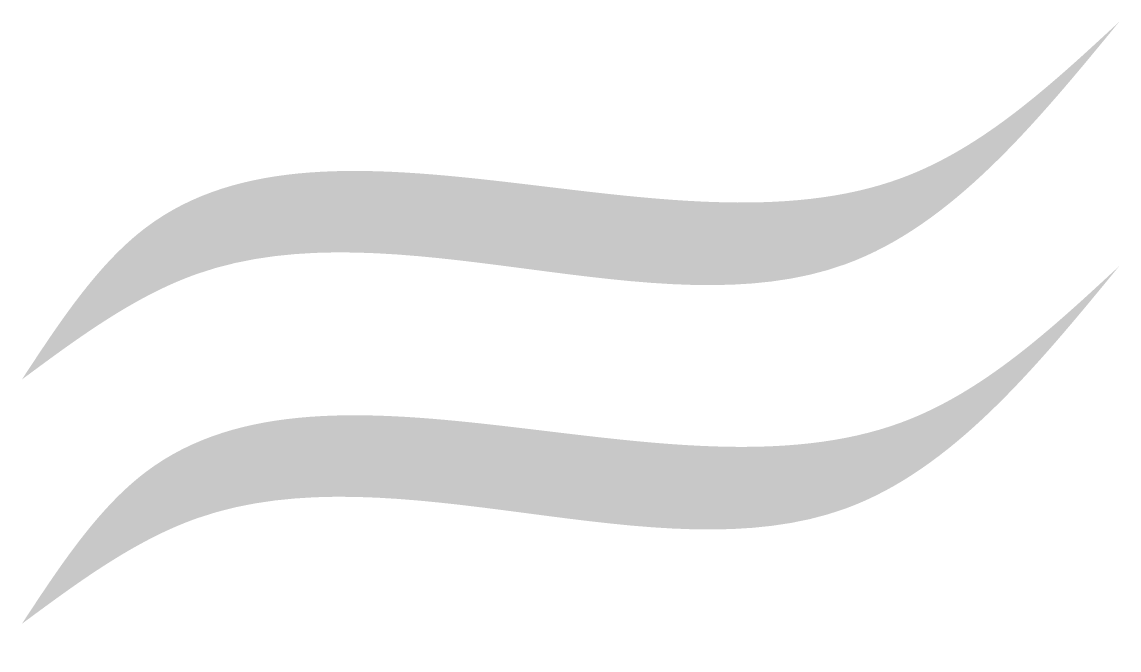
# Model space of a CAD drawing. Header units: millimetres. Extents: x -46397 to 283259, y -8690 to 23983.
# Drawn here: x 238211.852 to 238213.953, y 3537.295 to 3538.497 of the extents above; entities that cross this region are included whole.
import ezdxf

# ---------------------------------------------------------------- set-up
doc = ezdxf.new("R2010")
doc.units = ezdxf.units.MM
doc.layers.add('TEXT', color=7, linetype='Continuous', lineweight=0)

msp = doc.modelspace()

# ---------------------------------------------------------------- hatches: boundary and pattern name
at = {"layer": 'TEXT'}
h = msp.add_hatch(color=256, dxfattribs=at)
h.dxf.hatch_style = 1
edge = h.paths.add_edge_path()
edge.add_spline(control_points=[(238211.8524, 3537.8124), (238211.9607, 3537.8926), (238212.4107, 3538.226), (238213.3496, 3537.7622), (238213.7932, 3538.3021), (238213.953, 3538.4966)], knot_values=[0, 0, 0, 0, 0.315535, 1.31207, 1.873609, 1.873609, 1.873609, 1.873609], degree=3, periodic=0)
edge.add_spline(control_points=[(238213.953, 3538.4966), (238213.823, 3538.3763), (238213.3245, 3537.9149), (238212.2778, 3538.4601), (238211.9249, 3537.9228), (238211.8524, 3537.8124)], knot_values=[0, 0, 0, 0, 0.411397, 1.576501, 1.877595, 1.877595, 1.877595, 1.877595], degree=3, periodic=0)
edge = h.paths.add_edge_path()
edge.add_spline(control_points=[(238211.8524, 3537.3448), (238211.9607, 3537.4249), (238212.4107, 3537.7583), (238213.3496, 3537.2945), (238213.7932, 3537.8344), (238213.953, 3538.029)], knot_values=[0, 0, 0, 0, 0.315535, 1.31207, 1.873609, 1.873609, 1.873609, 1.873609], degree=3, periodic=0)
edge.add_spline(control_points=[(238213.953, 3538.029), (238213.823, 3537.9086), (238213.3245, 3537.4472), (238212.2778, 3537.9925), (238211.9249, 3537.4551), (238211.8524, 3537.3448)], knot_values=[0, 0, 0, 0, 0.411397, 1.576501, 1.877595, 1.877595, 1.877595, 1.877595], degree=3, periodic=0)

doc.saveas('drawing.dxf')
